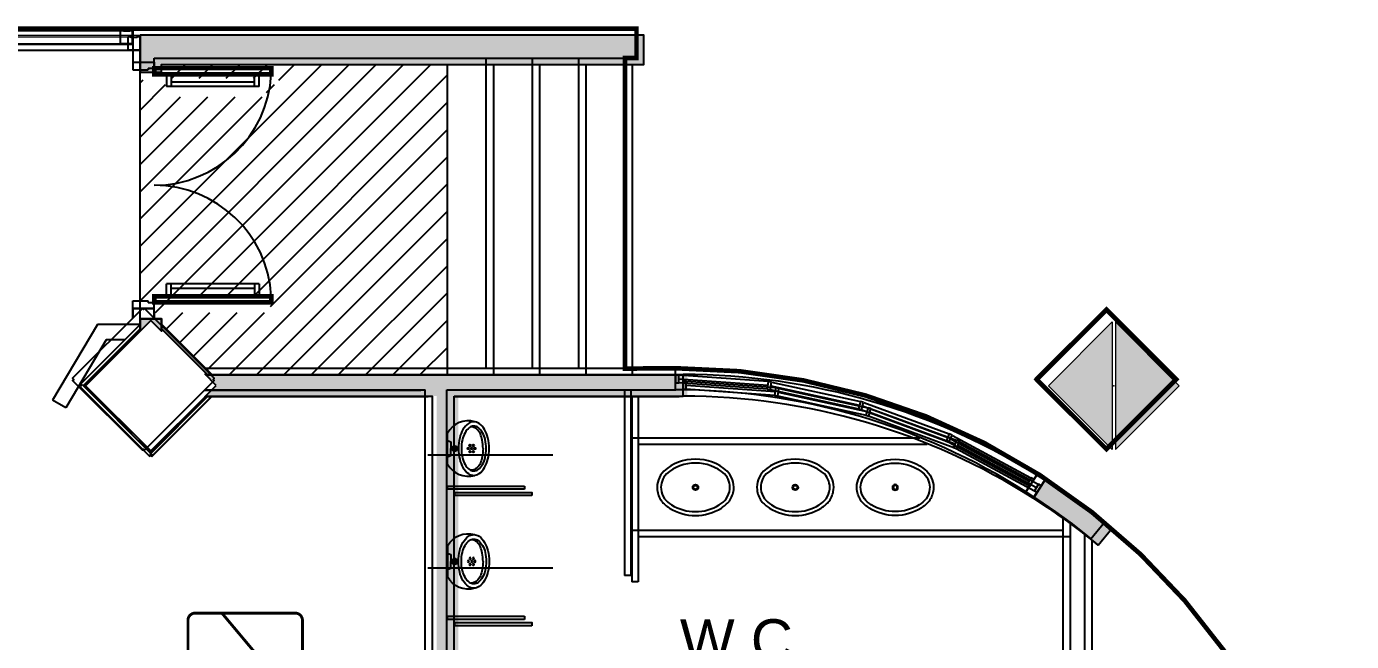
# Model space of a CAD drawing. Header units: metres. Extents: x -331 to 2982, y 362 to 2539.
# Drawn here: x 858.23 to 866.83, y 987.33 to 991.32 of the extents above; entities that cross this region are included whole.
import ezdxf

# ---------------------------------------------------------------- set-up
doc = ezdxf.new("R2010")
doc.units = ezdxf.units.M
doc.layers.get('0').update_dxf_attribs({"color": 251})
doc.layers.add('BASE', color=8, linetype='Continuous', lineweight=5)
for name, color, linetype in [('CX', 251, 'Continuous'), ('DET. FUMAÇA', 1, 'Continuous'), ('Div', 251, 'Continuous'), ('Est', 251, 'Continuous'), ('Mob', 251, 'Continuous'), ('Pis', 251, 'Continuous'), ('Renato', 7, 'Continuous')]:
    doc.layers.add(name, color=color, linetype=linetype)
doc.styles.add('ARIAL', font='arial.ttf')

# ---------------------------------------------------------------- blocks, each defined once
blk = doc.blocks.new('Cuba01_pl')
at = {"layer": 'Mob'}
for radius in [0.018, 0.013]:
    blk.add_circle((0, 0), radius, dxfattribs=at)
for centre, radius, start, end in [((-0.0022, -0.1243), 0.3068, 89.5504, 122.73751), ((0.0022, -0.1243), 0.3068, 57.26249, 90.4496), ((-0.0906, -0.0037), 0.1589, 144.52318, 173.17666), ((-0.0706, -0.0303), 0.1909, 120.72503, 141.48411), ((-0.0706, -0.0303), 0.1659, 120.57547, 141.25329), ((-0.0022, -0.1243), 0.2818, 89.5504, 122.82801), ((0.0022, -0.1243), 0.2818, 57.17199, 90.4496), ((0.0706, -0.0303), 0.1659, 38.74671, 59.42453), ((0.0706, -0.0303), 0.1909, 38.51589, 59.27497), ((0.0906, -0.0037), 0.1589, 6.82334, 35.47682), ((-0.0974, 0.0005), 0.1517, 174.45244, 224.38195), ((-0.0974, 0.0005), 0.1267, 174.57802, 224.00207), ((-0.0906, -0.0037), 0.1339, 144.80474, 173.05731), ((0.0974, 0.0005), 0.1267, 315.99793, 5.42198), ((0.0906, -0.0037), 0.1339, 6.94269, 35.19526), ((0.0974, 0.0005), 0.1517, 315.61805, 5.54756), ((-0.0024, 0.1229), 0.3059, 228.32438, 270.48382), ((-0.0024, 0.1229), 0.2809, 228.50405, 270.48382), ((0.0024, 0.1229), 0.3059, 269.51618, 311.67562), ((0.0024, 0.1229), 0.2809, 269.51618, 311.49595)]:
    blk.add_arc(centre, radius, start, end, dxfattribs=at)
blk = doc.blocks.new('MIC01')
at = {"layer": 'Mob'}
for p, q in [((-10.02, 0), (10.02, 0)), ((-5.3, 0), (-4.46, -2.23)), ((5.3, 0), (4.46, -2.23)), ((-4.46, -2.23), (0, -2.23)), ((4.46, -2.23), (0, -2.23))]:
    blk.add_line(p, q, dxfattribs=at)
for points in [[(0, -7.14, 0.058109), (-7, -7.96, 0.07175), (-12.32, -10.05, 0.106494), (-16.29, -13.62, 0.158235), (-17.42, -17.09, 0.158235)], [(17.42, -17.09, 0.158235), (16.29, -13.62, 0.106494), (12.32, -10.05, 0.07175), (7, -7.96, 0.058109), (0, -7.14, 0.058109)], [(-17.42, -17.09, 0.158235), (-16.29, -20.55, 0.106494), (-12.32, -24.12, 0.07175), (-7, -26.21, 0.058109), (0, -27.03, 0.058109), (7, -26.21, 0.07175), (12.32, -24.12, 0.106494), (16.29, -20.55, 0.158235), (17.42, -17.09, 0.158235)], [(0, -23.1, -0.04416), (-5.38, -22.61, -0.058504), (-9.44, -21.37, -0.100522), (-12.62, -19.12, -0.041446), (-13.74, -17.18, -0.101301), (-14.11, -15.34, -0.003595), (-14.1, -15.13)], [(0, -23.1, 0.04416), (5.38, -22.61, 0.058504), (9.44, -21.37, 0.100522), (12.62, -19.12, 0.041446), (13.74, -17.18, 0.101301), (14.11, -15.34, 0.003595), (14.1, -15.13)]]:
    blk.add_lwpolyline(points, format="xyb", dxfattribs=at)
blk.add_lwpolyline([(0, -9.04, 0.056411), (-5.85, -9.7, 0.070161), (-10.28, -11.4, 0.106104), (-13.61, -14.3, 0.161988), (-14.53, -17.09, 0.161988), (-13.61, -19.87, 0.106104), (-10.28, -22.77, 0.070161), (-5.85, -24.47, 0.056411), (0, -25.13, 0.056411), (5.85, -24.47, 0.070161), (10.28, -22.77, 0.106104), (13.61, -19.87, 0.161988), (14.53, -17.09, 0.161988), (13.61, -14.3, 0.106104), (10.28, -11.4, 0.070161), (5.85, -9.7, 0.056411)], format="xyb", close=True, dxfattribs=at)
for centre, radius in [((0, -4.71), 1.76), ((0, -4.71), 0.844), ((-2.01, -14.63), 0.51), ((-2.01, -16.74), 0.51), ((0, -13.57), 0.51), ((0, -15.69), 0.51), ((2.01, -14.63), 0.51), ((2.01, -16.74), 0.51), ((0, -17.8), 0.51)]:
    blk.add_circle(centre, radius, dxfattribs=at)
for centre, start, end in [((-2.62, -13.48), 118.79794, 195.90693), ((2.62, -13.48), 344.09307, 61.20206)]:
    blk.add_arc(centre, 15.38, start, end, dxfattribs=at)
blk = doc.blocks.new('XR_BL2_AND_MON-REV15$0$PERFIL_UNIT_ALCOA')
at = {"layer": 'CX', "color": 6}
for p, q in [((-21.3, 13.4), (-15.2, 13.4)), ((30.6, 13.4), (24.4, 13.4))]:
    blk.add_line(p, q, dxfattribs=at)
at = {"layer": 'CX'}
blk.add_lwpolyline([(-15.2, 19.2), (-15.2, 13.4), (-33.6, 13.4), (-33.6, 19.2), (-35.4, 19.2), (-35.4, 99.2), (44.6, 99.2), (44.6, 19.2), (42.9, 19.2), (42.9, 13.4), (24.4, 13.4), (24.4, 19.2)], close=True, dxfattribs=at)
blk = doc.blocks.new('XR_BL2_AND_MON-REV15$0$P_M')
at = {"layer": 'Est'}
blk.add_lwpolyline([(0.4596, -0.4313), (0.4525, -0.4243), (0.4596, -0.4172), (0.0071, 0.0354), (0, 0.0283), (-0.0071, 0.0354), (-0.4596, -0.4172), (-0.4525, -0.4243), (-0.4596, -0.4313), (-0.0071, -0.8839), (0, -0.8768), (0.0071, -0.8839)], close=True, dxfattribs=at)
blk = doc.blocks.new('XR_BL2_AND_MON-REV15$0$PILAR_60X60_JUNTA')
at = {"layer": 'BASE'}
for points in [[(-0.4143, 0.01), (0, 0.4243), (0.4143, 0.01)], [(-0.4143, -0.01), (0, -0.4243), (0.4143, -0.01)]]:
    blk.add_hatch(color=256, dxfattribs=at).paths.add_polyline_path(points)
at = {"layer": 'BASE', "linetype": 'ByBlock'}
for points in [[(-0.4143, 0.01), (0, 0.4243), (0.4143, 0.01)], [(-0.4143, -0.01), (0, -0.4243), (0.4143, -0.01)]]:
    blk.add_lwpolyline(points, close=True, dxfattribs=at)
at = {"layer": 'BASE'}
blk.add_point((0, 0), dxfattribs=at)
blk = doc.blocks.new('XR_BL2_AND_MON-REV15$0$A$C10B331E6')
at = {"layer": 'BASE'}
for p, q in [((-0.1499, 0), (-0.1499, -9.3133, 2.33)), ((-0.06, 0, 197.496), (-0.06, -9.3133, 199.826)), ((-0.0499, 0, 179.8525), (-0.0499, -9.3133, 199.826))]:
    blk.add_line(p, q, dxfattribs=at)
at = {"layer": 'BASE', "elevation": 179.8525}
blk.add_lwpolyline([(-0.06, -9.3133), (-0.0499, -9.3133)], dxfattribs=at)
at = {"layer": 'BASE', "linetype": 'ByBlock', "ltscale": 0.1, "xscale": -0.001000000000203727, "yscale": 0.001000000000203727, "zscale": 0.0009999999999763531, "rotation": 90}
for p in [(-0.0466, -0.0354, 197.496), (-0.0466, -1.5662), (-0.0466, -3.1287), (-0.0466, -4.6912), (-0.0466, -6.2537), (-0.0466, -7.8162), (-0.0466, -9.2687, 179.8525)]:
    blk.add_blockref('XR_BL2_AND_MON-REV15$0$PERFIL_UNIT_ALCOA', p, dxfattribs=at)
blk = doc.blocks.new('Detector de fumaça')
at = {"layer": 'DET. FUMAÇA', "linetype": 'Continuous', "lineweight": 15, "const_width": 0.0187}
blk.add_lwpolyline([(774.5995, 539.8158), (775.2491, 539.8158, -0.414214), (775.2958, 539.769), (775.2958, 539.1669, -0.414214), (775.2491, 539.1202), (774.5995, 539.1202, -0.414214), (774.5527, 539.1669), (774.5527, 539.769, -0.414214)], format="xyb", close=True, dxfattribs=at)
blk.add_lwpolyline([(774.773, 539.8158), (775.0645, 539.468), (774.773, 539.468), (775.0645, 539.1202)], dxfattribs=at)

msp = doc.modelspace()

# ---------------------------------------------------------------- hatches: boundary and pattern name
at = {"layer": 'Renato'}
for points in [[(858.971, 991.2662), (858.971, 991.0262), (859.111, 991.0262), (859.111, 991.0762), (862.241, 991.0762), (862.241, 991.2662)], [(859.111, 989.3455), (859.111, 989.4262), (858.971, 989.4262), (858.971, 989.3455), (859.041, 989.4155)], [(858.971, 989.3455), (858.971, 989.4262), (859.111, 989.4262), (859.111, 989.3455), (859.041, 989.4155)], [(864.096, 984.7637), (864.096, 986.5106), (864.266, 986.5106), (864.266, 986.4206), (864.236, 986.4206), (864.236, 982.9668), (864.266, 982.9668), (864.266, 982.8768), (864.096, 982.8768), (864.096, 984.6237), (861.0364, 984.6237), (861.0364, 980.4637), (862.524, 980.4637), (862.524, 980.3237), (860.8464, 980.3237), (860.8464, 980.4637), (860.8964, 980.4637), (860.8964, 982.2254), (859.136, 982.2254), (859.136, 980.723), (859.041, 980.818), (858.946, 980.723), (858.946, 985.0037), (860.0464, 985.0037), (860.0464, 984.8637), (859.136, 984.8637), (859.136, 982.3654), (860.8964, 982.3654), (860.8964, 984.8637), (860.8464, 984.8637), (860.8464, 985.0037), (860.8964, 985.0037), (860.8964, 988.9237), (859.3953, 988.9237), (859.4653, 988.9937), (859.3953, 989.0637), (862.524, 989.0637), (862.524, 988.9237), (861.0364, 988.9237), (861.0364, 984.7637)], [(865.1892, 987.9569), (865.278, 988.0651), (865.2227, 988.1098), (865.0841, 988.2156), (864.9581, 988.3046), (864.8437, 988.3791), (864.7689, 988.2616), (864.8379, 988.2167), (864.9605, 988.1323), (865.068, 988.0529), (865.1674, 987.9747)]]:
    msp.add_hatch(color=256, dxfattribs=at).paths.add_polyline_path(points)
h = msp.add_hatch(dxfattribs=at)
h.set_pattern_fill('ANSI31', color=256)
h.set_pattern_definition([(45, (521.50023, 982.64457), (-0.088388348, 0.088388348), [])])
h.paths.add_polyline_path([(860.966, 991.0762), (859.111, 991.0762), (859.111, 991.0262), (859.111, 990.9862), (859.871, 990.9862), (859.871, 990.9462, -0.398181), (859.1103, 990.2262, -0.398181), (859.871, 989.5062), (859.871, 989.4662), (859.111, 989.4662), (859.111, 989.4262), (859.111, 989.3904), (859.4377, 989.0637), (860.966, 989.0637)])
h.paths.add_polyline_path([(859.871, 990.9462), (859.791, 990.9462), (859.791, 990.8662), (859.191, 990.8662), (859.191, 990.9462), (859.111, 990.9462), (859.111, 990.9862), (859.071, 990.9862), (859.071, 990.9762), (858.971, 990.9762), (858.971, 989.4762), (859.071, 989.4762), (859.071, 989.4662), (859.111, 989.4662), (859.111, 989.5062), (859.191, 989.5062), (859.191, 989.5862), (859.791, 989.5862), (859.791, 989.5062), (859.871, 989.5062, 0.398181), (859.1103, 990.2262, 0.398181)])

# ---------------------------------------------------------------- linework, layer by layer
at = {"lineweight": 0}
msp.add_lwpolyline([(830.51, 980.3648), (862.4472, 980.3648, 1.000162), (862.4486, 989.1047), (862.118, 989.1022), (862.118, 991.1173), (862.193, 991.1173), (862.193, 991.3073), (830.793, 991.3073), (830.793, 991.1173), (830.868, 991.1173), (830.868, 989.1048, 1.0398), (830.5074, 980.3647, 0.005135)], format="xyb", close=True, dxfattribs=at)
msp.add_lwpolyline([(865.6955, 989.0323), (865.243, 989.4848), (864.7904, 989.0323), (865.243, 988.5797)], close=True, dxfattribs=at)
at = {"layer": 'Div', "lineweight": 0}
for p, q in [((862.1156, 988.9647), (862.1156, 987.7597)), ((862.1556, 988.9647), (862.1556, 987.7597)), ((862.1556, 987.7597), (862.1156, 987.7597))]:
    msp.add_line(p, q, dxfattribs=at)
at = {"layer": 'Pis'}
for p, q in [((849.6096, 991.2971), (858.923, 991.2971)), ((849.6097, 991.3073), (858.923, 991.3073)), ((858.923, 991.3073), (858.923, 991.0673)), ((862.193, 991.3073), (858.923, 991.3073)), ((858.923, 991.3073), (858.923, 991.0673)), ((862.193, 991.3073), (858.923, 991.3073)), ((862.193, 991.1173), (862.193, 991.3073)), ((862.193, 991.1173), (862.193, 991.3073)), ((849.6096, 991.2073), (858.923, 991.2073)), ((858.923, 991.2073), (849.6097, 991.2073)), ((859.063, 991.0673), (859.063, 991.1173)), ((859.063, 991.1173), (862.193, 991.1173)), ((859.063, 991.0673), (859.063, 991.1173)), ((859.063, 991.1173), (862.193, 991.1173)), ((861.218, 989.1022), (861.218, 991.1173)), ((861.518, 989.1022), (861.518, 991.1173)), ((861.818, 989.1022), (861.818, 991.1173)), ((862.118, 989.1022), (862.118, 991.1173)), ((858.923, 991.0919), (859.063, 991.0919)), ((858.923, 991.0919), (859.063, 991.0919)), ((858.923, 991.0919), (859.063, 991.0919)), ((858.923, 991.0919), (858.923, 991.0419)), ((858.923, 991.0419), (859.023, 991.0419)), ((859.023, 991.0519), (859.063, 991.0519)), ((859.023, 991.0519), (859.023, 991.0419)), ((859.063, 991.0919), (859.063, 991.0519)), ((861.218, 989.1073), (861.218, 991.1073)), ((859.143, 991.0119), (859.143, 990.9319)), ((859.173, 991.0119), (859.173, 990.9319)), ((859.713, 990.9619), (859.173, 990.9619)), ((859.713, 990.9319), (859.713, 991.0119)), ((859.743, 990.9319), (859.743, 991.0119)), ((859.743, 990.9319), (859.143, 990.9319)), ((859.743, 989.6519), (859.143, 989.6519)), ((859.143, 989.5719), (859.143, 989.6519)), ((859.173, 989.5719), (859.173, 989.6519)), ((859.713, 989.6519), (859.713, 989.5719)), ((859.743, 989.6519), (859.743, 989.5719)), ((859.713, 989.6219), (859.173, 989.6219)), ((858.923, 989.5419), (859.023, 989.5419)), ((858.923, 989.4919), (858.923, 989.5419)), ((858.923, 989.4919), (859.063, 989.4919)), ((858.923, 989.4919), (858.923, 989.4289)), ((859.063, 989.4919), (858.923, 989.4919)), ((859.063, 989.4919), (858.923, 989.4919)), ((858.923, 989.4289), (858.923, 989.4919)), ((858.923, 989.4919), (859.063, 989.4919)), ((859.063, 989.4919), (858.923, 989.4919)), ((858.923, 989.4919), (858.923, 989.4289)), ((858.923, 989.4289), (858.923, 989.4919)), ((858.923, 989.4919), (859.063, 989.4919)), ((858.923, 989.4919), (859.063, 989.4919)), ((859.023, 989.5319), (859.023, 989.5419)), ((859.023, 989.5319), (859.063, 989.5319)), ((859.063, 989.4919), (859.063, 989.5319)), ((859.063, 989.4289), (859.063, 989.4919)), ((859.063, 989.4289), (859.063, 989.4673)), ((859.063, 989.4673), (859.063, 989.4289)), ((859.063, 989.4289), (859.063, 989.4673)), ((859.063, 989.4673), (859.063, 989.4289)), ((859.3872, 989.1047), (862.4486, 989.1047)), ((862.4472, 988.9647), (862.4472, 989.1047)), ((862.4672, 989.0597), (862.4472, 989.0597)), ((862.4472, 989.0597), (862.4472, 989.0097)), ((862.4672, 989.0597), (862.4472, 989.0597)), ((862.4472, 989.0597), (862.4472, 989.0097)), ((862.4672, 989.0097), (862.4672, 989.0597)), ((862.4672, 989.0097), (862.4672, 989.0597)), ((863.0468, 989.0181), (862.4689, 989.059)), ((860.821, 988.9623), (859.3896, 988.9622)), ((859.3896, 988.9622), (860.7937, 988.9622)), ((860.821, 988.9622), (859.3896, 988.9622)), ((860.821, 985.0448), (860.821, 988.9647)), ((860.821, 985.0423), (860.821, 988.9623)), ((860.821, 985.0423), (860.821, 988.9622)), ((860.821, 985.0423), (860.821, 988.9622)), ((860.961, 984.8047), (860.961, 988.9647)), ((860.961, 988.9647), (862.4486, 988.9647)), ((862.1156, 988.9647), (862.1156, 987.7597)), ((862.1556, 988.9647), (862.1556, 987.7597)), ((862.4472, 989.0097), (862.4672, 989.0097)), ((862.4472, 989.0097), (862.4672, 989.0097)), ((863.0433, 988.9682), (862.4654, 989.0091)), ((863.0451, 988.9932), (862.4672, 989.034)), ((863.0485, 989.0179), (863.0416, 988.9684)), ((863.0416, 988.9684), (863.0615, 988.9657)), ((863.0683, 989.0152), (863.0485, 989.0179)), ((863.0596, 988.966), (863.6354, 988.8407)), ((863.0615, 988.9657), (863.0683, 989.0152)), ((863.0649, 988.9904), (863.6407, 988.8651)), ((863.0702, 989.0149), (863.646, 988.8896)), ((863.6475, 988.8892), (863.634, 988.8411)), ((863.6667, 988.8838), (863.6475, 988.8892)), ((863.6532, 988.8357), (863.6667, 988.8838)), ((863.6687, 988.8832), (864.2214, 988.6786)), ((863.634, 988.8411), (863.6532, 988.8357)), ((863.6513, 988.8363), (864.204, 988.6317)), ((863.66, 988.8597), (864.2127, 988.6551)), ((864.0325, 988.6516), (862.1556, 988.6516)), ((864.2228, 988.678), (864.2026, 988.6323)), ((864.2026, 988.6323), (864.2209, 988.6242)), ((864.2191, 988.6251), (864.7292, 988.3497)), ((864.2209, 988.6242), (864.2411, 988.67)), ((864.2411, 988.67), (864.2228, 988.678)), ((864.231, 988.6471), (864.741, 988.3717)), ((864.2429, 988.6691), (864.7529, 988.3937)), ((864.7204, 988.302), (864.7956, 988.4202)), ((864.7956, 988.4202), (864.7208, 988.3027)), ((864.7542, 988.3929), (864.7278, 988.3504)), ((864.7542, 988.3929), (864.7278, 988.3504)), ((864.7448, 988.3399), (864.7712, 988.3823)), ((864.7448, 988.3399), (864.7712, 988.3823)), ((864.7712, 988.3823), (864.7542, 988.3929)), ((864.7712, 988.3823), (864.7542, 988.3929)), ((864.91, 988.3457), (864.7956, 988.4202)), ((860.966, 988.3197), (860.966, 988.3397)), ((860.966, 988.3397), (861.466, 988.3397)), ((861.466, 988.3197), (860.966, 988.3197)), ((861.466, 988.3397), (861.466, 988.3197)), ((864.7208, 988.3027), (864.7899, 988.2578)), ((864.7278, 988.3504), (864.7448, 988.3399)), ((864.7278, 988.3504), (864.7448, 988.3399)), ((864.7899, 988.2578), (864.9124, 988.1733)), ((864.9124, 988.1733), (865.0199, 988.094)), ((864.9606, 988.1377), (864.9606, 986.4616)), ((865.1411, 987.998), (865.2302, 988.106)), ((865.2299, 988.1062), (865.1747, 988.1509)), ((864.9606, 988.0516), (862.1556, 988.0516)), ((865.0199, 988.094), (865.1193, 988.0158)), ((865.1006, 988.0305), (865.1006, 986.4616)), ((865.1193, 988.0158), (865.1411, 987.998)), ((862.1556, 987.7597), (862.1156, 987.7597)), ((860.966, 987.4747), (860.966, 987.4947)), ((860.966, 987.4947), (861.466, 987.4947)), ((861.466, 987.4747), (860.966, 987.4747)), ((861.466, 987.4947), (861.466, 987.4747))]:
    msp.add_line(p, q, dxfattribs=at)
at = {"layer": 'Pis', "const_width": 0.03}
msp.add_lwpolyline([(830.51, 980.3648), (862.4472, 980.3648, 1.000162), (862.4486, 989.1047), (862.118, 989.1022), (862.118, 991.1173), (862.193, 991.1173), (862.193, 991.3073), (830.793, 991.3073), (830.793, 991.1173), (830.868, 991.1173), (830.868, 989.1048, 1.0398), (830.5074, 980.3647, 0.005135)], format="xyb", close=True, dxfattribs=at)
msp.add_lwpolyline([(858.923, 991.2971), (858.923, 991.3073)], dxfattribs=at)
for points in [[(859.063, 991.0119), (859.063, 991.0519), (859.823, 991.0519), (859.823, 991.0119)], [(859.063, 989.5719), (859.063, 989.5319), (859.823, 989.5319), (859.823, 989.5719)], [(865.6955, 989.0323), (865.243, 989.4848), (864.7904, 989.0323), (865.243, 988.5797)]]:
    msp.add_lwpolyline(points, close=True, dxfattribs=at)
at = {"layer": 'Pis'}
for centre, radius, start, end in [((859.0622, 991.0538), 0.7619, 270.05756, 356.84612), ((859.0622, 989.53), 0.7619, 3.15388, 89.94244), ((862.4498, 984.7434), 4.3614, 57.46205, 90.03449), ((862.4471, 984.7341), 4.2306, 57.49649, 89.99898), ((862.4089, 984.6711), 4.445, 50.60184, 57.51913)]:
    msp.add_arc(centre, radius, start, end, dxfattribs=at)
at = {"layer": 'Renato'}
for p, q in [((858.971, 991.2662, 195.166), (858.971, 991.0262, 195.166)), ((862.241, 991.2662, 195.166), (858.971, 991.2662, 195.166)), ((862.241, 991.0762, 195.166), (862.241, 991.2662, 195.166)), ((858.971, 991.0262, 195.166), (859.111, 991.0262, 195.166)), ((858.971, 989.4262, 195.166), (858.971, 991.0262)), ((859.111, 991.0262, 195.166), (859.111, 991.0762, 195.166)), ((859.111, 991.0762, 195.166), (862.241, 991.0762, 195.166)), ((860.966, 989.0612), (860.966, 991.0762)), ((861.266, 989.0612), (861.266, 991.0762)), ((861.266, 989.0662, 195.166), (861.266, 991.0662, 195.166)), ((861.566, 989.0612), (861.566, 991.0762)), ((861.866, 989.0612), (861.866, 991.0762)), ((862.166, 989.0612), (862.166, 991.0762)), ((858.971, 989.4262, 195.166), (859.111, 989.4262, 195.166)), ((858.971, 989.4262, 195.166), (858.971, 989.3455, 195.166)), ((859.111, 989.4262, 195.166), (858.971, 989.4262, 195.166)), ((859.111, 989.4262, 195.166), (858.971, 989.4262, 195.166)), ((858.971, 989.3455, 195.166), (858.971, 989.4262, 195.166)), ((858.971, 989.4262, 195.166), (859.111, 989.4262, 195.166)), ((859.111, 989.348), (859.111, 989.4287, 195.1659)), ((859.111, 989.3455), (859.111, 989.4262, 195.1659)), ((859.111, 989.4262, 195.166), (859.111, 989.3455, 195.166)), ((858.6944, 989.3879), (858.4024, 988.8981)), ((858.971, 989.3596), (858.6026, 988.9912)), ((858.971, 989.3879), (858.6944, 989.3879)), ((859.4095, 989.0637), (859.111, 989.3621)), ((859.4095, 989.0612), (859.111, 989.3596)), ((859.111, 989.3596), (859.4045, 989.0662)), ((858.7512, 989.2879), (858.4883, 988.8469)), ((858.871, 989.2879), (858.7512, 989.2879)), ((859.4656, 988.9934, 195.166), (859.3903, 989.0687, 195.166)), ((859.3953, 989.0637, 195.166), (862.4967, 989.0637, 195.166)), ((859.3953, 989.0612, 195.166), (862.4694, 989.0612, 195.166)), ((862.4967, 989.0612, 195.166), (859.3953, 989.0612, 195.166)), ((862.4953, 988.9237, 292.7495), (862.4953, 989.0637, 292.7495)), ((858.5956, 988.9983), (858.5814, 988.9841)), ((858.5885, 988.9912), (858.5814, 988.9983)), ((858.5814, 988.9841), (859.034, 988.5316)), ((858.5956, 988.9983), (859.0481, 988.5457)), ((859.391, 988.9187, 195.166), (859.4656, 988.9934, 195.166)), ((863.0914, 988.9272, 195.201), (862.5135, 988.968, 191.9406)), ((863.0932, 988.9521, 195.201), (862.5153, 988.993, 191.9406)), ((863.0949, 988.977, 195.201), (862.517, 989.0179, 191.9406)), ((863.1183, 988.9738, 195.201), (863.6941, 988.8485, 195.2193)), ((858.4883, 988.8469, 0), (858.4024, 988.8981, 0)), ((859.4045, 988.9162), (859.034, 988.5457)), ((859.041, 988.5553), (859.4094, 988.9237)), ((859.041, 988.5528), (859.4094, 988.9212)), ((859.0481, 988.5341), (859.4377, 988.9237)), ((859.0481, 988.5316), (859.4377, 988.9212)), ((859.4327, 988.9162), (859.0481, 988.5316)), ((859.3953, 988.9212, 195.166), (860.8418, 988.9212, 195.166)), ((860.8691, 988.9212, 195.166), (859.3953, 988.9212, 195.166)), ((860.8691, 985.0037, 195.166), (860.8691, 988.9237, 195.166)), ((860.8691, 985.0012, 195.166), (860.8691, 988.9212, 195.166)), ((860.8691, 985.0012, 195.166), (860.8691, 988.9212, 195.166)), ((861.0091, 984.7637, 195.166), (861.0091, 988.9237, 195.166)), ((861.0091, 988.9237, 195.166), (862.4967, 988.9237, 195.166)), ((861.0091, 984.7612, 195.166), (861.0091, 988.9212, 195.166)), ((861.0091, 988.9212, 195.166), (862.4694, 988.9212, 195.166)), ((862.4967, 988.9212, 195.166), (861.0091, 988.9212, 195.166)), ((861.0091, 984.7612, 195.166), (861.0091, 988.9212, 195.166)), ((862.1637, 988.9187, -73.8466), (862.1637, 987.7187, -73.8466)), ((862.2037, 988.9187, -73.8466), (862.2037, 987.7187, -73.8466)), ((863.1077, 988.9249, 195.201), (863.6835, 988.7996, 195.2193)), ((863.113, 988.9494, 195.201), (863.6888, 988.8241, 195.2193)), ((858.7729, 988.835, 195.166), (858.9229, 988.685, 195.166)), ((863.6994, 988.7952, 195.2193), (864.2521, 988.5906, 195.2193)), ((863.7081, 988.8187, 195.2193), (864.2608, 988.6141, 195.2193)), ((863.7167, 988.8421, 195.2193), (864.2695, 988.6375, 195.2193)), ((858.966, 988.6419, 195.166), (859.041, 988.5669, 195.166)), ((859.041, 988.5694, 195.166), (859.116, 988.6444, 195.166)), ((859.041, 988.5669, 195.166), (859.116, 988.6419, 195.166)), ((864.291, 988.628, 195.2193), (864.801, 988.3526, 195.2193)), ((859.041, 988.5386), (859.034, 988.5457)), ((859.041, 988.5386), (859.034, 988.5457)), ((859.041, 988.5411), (859.034, 988.5341)), ((859.041, 988.5386), (859.034, 988.5316)), ((859.041, 988.5386), (859.034, 988.5316)), ((859.041, 988.5386), (859.034, 988.5316)), ((859.041, 988.5411), (859.0481, 988.5482)), ((859.041, 988.5386), (859.0481, 988.5457)), ((859.041, 988.5411), (859.0481, 988.5341)), ((859.041, 988.5386), (859.0481, 988.5316)), ((859.041, 988.5386), (859.0481, 988.5316)), ((859.041, 988.5386), (859.0481, 988.5316)), ((864.0806, 988.6105, 99.919), (862.2037, 988.6105, 99.919)), ((864.2672, 988.584, 195.2193), (864.7772, 988.3086, 195.2193)), ((864.2791, 988.606, 195.2193), (864.7891, 988.3306, 195.2193)), ((864.7685, 988.261, 195.166), (864.8437, 988.3791, 195.2726)), ((865.0087, 988.0973), (865.0087, 986.4205, 195.166)), ((865.1892, 987.9569, 195.166), (865.2783, 988.0649, 195.166)), ((865.0087, 988.0105, 99.919), (862.2037, 988.0105, 99.919)), ((865.1487, 987.9898), (865.1487, 986.4205, 195.166)), ((862.2037, 987.7187, -73.8466), (862.1637, 987.7187, -73.8466)), ((860.8691, 987.4775, 195.166), (860.8691, 987.6275, 195.166)), ((860.8691, 987.475, 195.166), (860.8691, 987.625, 195.166))]:
    msp.add_line(p, q, dxfattribs=at)
at = {"layer": 'Renato', "extrusion": (2.28982e-05, -4.81365e-07, 1)}
msp.add_line((858.4909, 988.8512), (858.4883, 988.8469), dxfattribs=at)
at = {"layer": 'Renato'}
for points in [[(858.971, 991.2662), (858.971, 991.0262), (859.111, 991.0262), (859.111, 991.0762), (862.241, 991.0762), (862.241, 991.2662)], [(858.971, 989.3455), (858.971, 989.4262), (859.111, 989.4262), (859.111, 989.3455), (859.041, 989.4155)], [(859.111, 989.3455), (859.111, 989.4262), (858.971, 989.4262), (858.971, 989.3455), (859.041, 989.4155)], [(862.4953, 988.9687), (862.5153, 988.9687), (862.5153, 989.0187), (862.4953, 989.0187)], [(862.4953, 988.9687), (862.5153, 988.9687), (862.5153, 989.0187), (862.4953, 989.0187)], [(863.0897, 988.9273), (863.1096, 988.9246), (863.1164, 988.9741), (863.0966, 988.9769)], [(863.6821, 988.8), (863.7013, 988.7946), (863.7148, 988.8427), (863.6956, 988.8481)], [(864.2507, 988.5912), (864.269, 988.5831), (864.2892, 988.6289), (864.2709, 988.637)], [(865.1892, 987.9569), (865.278, 988.0651), (865.2227, 988.1098), (865.0841, 988.2156), (864.9581, 988.3046), (864.8437, 988.3791), (864.7689, 988.2616), (864.8379, 988.2167), (864.9605, 988.1323), (865.068, 988.0529), (865.1674, 987.9747)], [(861.5141, 988.2787), (861.0141, 988.2787), (861.0141, 988.2987), (861.5141, 988.2987)], [(864.7759, 988.3094), (864.7929, 988.2988), (864.8193, 988.3413), (864.8023, 988.3518)], [(864.7759, 988.3094), (864.7929, 988.2988), (864.8193, 988.3413), (864.8023, 988.3518)], [(861.5141, 987.4337), (861.0141, 987.4337), (861.0141, 987.4537), (861.5141, 987.4537)]]:
    msp.add_lwpolyline(points, close=True, dxfattribs=at)
for points in [[(846.541, 980.8155), (846.8703, 980.4862), (849.666, 980.4862), (849.666, 980.4411), (852.3742, 980.4411), (852.4147, 980.4391), (852.7917, 980.8148), (853.1676, 980.4389), (853.2079, 980.4412), (858.6668, 980.4412), (858.946, 980.7205), (858.946, 985.0012), (858.946, 985.0012), (860.8691, 985.0012), (860.8691, 988.9212), (859.3953, 988.9212), (859.0417, 988.5676), (858.6168, 988.9912), (858.971, 989.3455), (858.971, 991.1662), (849.6578, 991.1662), (849.6578, 991.0762), (846.611, 991.0762), (846.471, 991.0762)], [(859.4377, 989.0637), (859.111, 989.3904)], [(858.971, 989.3879), (858.5814, 988.9983)], [(859.4377, 989.0612), (859.111, 989.3879)], [(859.111, 989.3879), (859.4327, 989.0662)], [(860.839, 988.5424), (861.1659, 988.5424), (861.651, 988.5424)], [(860.839, 987.8099), (861.1659, 987.8099), (861.651, 987.8099)]]:
    msp.add_lwpolyline(points, dxfattribs=at)
for centre, radius, start, end in [((846.541, 968.8074), 20.8513, 53.49254, 126.50745), ((862.4979, 984.7023), 4.3614, 57.46205, 90.03449), ((862.4952, 984.693), 4.2306, 57.49649, 89.99898), ((862.457, 984.63), 4.445, 50.60184, 57.51913), ((862.457, 984.63), 4.305, 50.60601, 57.51881), ((846.541, 968.8074), 21.6013, 52.6504, 59.19714)]:
    msp.add_arc(centre, radius, start, end, dxfattribs=at)

# ---------------------------------------------------------------- block references
at = {"layer": 'DET. FUMAÇA', "linetype": 'Continuous', "lineweight": 0}
msp.add_blockref('Detector de fumaça', (84.7291, 447.6998), dxfattribs=at)
at = {"layer": 'Pis'}
for name, p, xscale, yscale, zscale, rotation in [('XR_BL2_AND_MON-REV15$0$PERFIL_UNIT_ALCOA', (858.8783, 991.3105), -0.001000000000203727, 0.001000000000203727, 0.0009999999999763531, 180), ('MIC01', (860.966, 988.5835), 0.01000000000021828, 0.01000000000021828, 0.01000000000021828, 90), ('MIC01', (860.966, 987.851), -0.01000000000021828, 0.009999999999763531, 0.009999999999990905, 90)]:
    msp.add_blockref(name, p, dxfattribs=dict(at, xscale=xscale, yscale=yscale, zscale=zscale, rotation=rotation))
for name, p, rotation in [('XR_BL2_AND_MON-REV15$0$P_M', (858.5687, 989.0323), 90), ('XR_BL2_AND_MON-REV15$0$P_M', (864.8187, 989.0323), 90), ('Cuba01_pl', (862.5756, 988.3314), 180), ('Cuba01_pl', (863.2236, 988.3314), 180)]:
    msp.add_blockref(name, p, dxfattribs=dict(at, rotation=rotation))
at = {"layer": 'Pis', "xscale": -1, "rotation": 180}
msp.add_blockref('Cuba01_pl', (863.872, 988.3314), dxfattribs=at)
at = {"layer": 'Renato', "rotation": 89.99999999999999}
for name, p in [('XR_BL2_AND_MON-REV15$0$A$C10B331E6', (849.6577, 991.3161, -179.8525)), ('XR_BL2_AND_MON-REV15$0$PILAR_60X60_JUNTA', (865.291, 988.9912))]:
    msp.add_blockref(name, p, dxfattribs=at)

# ---------------------------------------------------------------- texts
at = {"layer": 'Pis', "insert": (862.8934, 986.7518), "char_height": 0.27, "width": 2.2626, "attachment_point": 8, "style": 'ARIAL'}
msp.add_mtext('W.C.\\PMASCULINO', dxfattribs=at)

doc.saveas('drawing.dxf')
